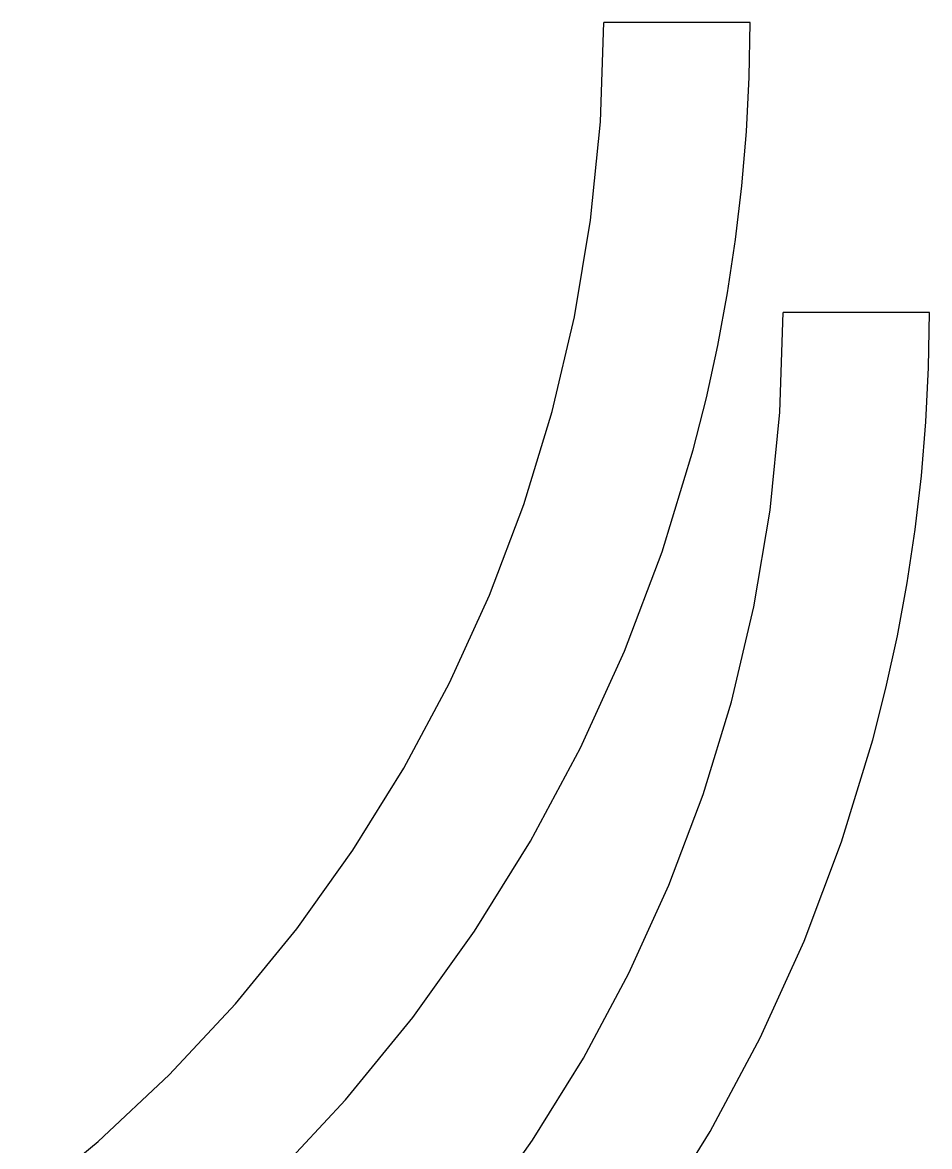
# Model space of a CAD drawing. Extents: x -180 to 1008, y 54 to 897.
# Drawn here: x 246.8 to 324.3, y 491.8 to 587.9 of the extents above; entities that cross this region are included whole.
import ezdxf

# ---------------------------------------------------------------- set-up
doc = ezdxf.new("R2010")
doc.units = 0

msp = doc.modelspace()

# ---------------------------------------------------------------- linework, layer by layer
at = {"layer": 'Visible'}
for p, q in [((296.212074, 579.444672), (296.49462, 587.941122)), ((308.995876, 587.940673), (296.494329, 587.940673)), ((308.916737, 583.26368), (308.994606, 587.941123)), ((308.684359, 578.611687), (308.916737, 583.26368)), ((295.373374, 571.052546), (296.212074, 579.444672)), ((308.299311, 573.988333), (308.684359, 578.611687)), ((307.763434, 569.396803), (308.299311, 573.988333)), ((293.99193, 562.787968), (295.373374, 571.052546)), ((307.078568, 564.840287), (307.763434, 569.396803)), ((306.246554, 560.321972), (307.078568, 564.840287)), ((292.081152, 554.674164), (293.99193, 562.787968)), ((311.55384, 554.636554), (311.836386, 563.133005)), ((324.336398, 563.133105), (311.837497, 563.133105)), ((324.258504, 558.455562), (324.336372, 563.133005)), ((305.269233, 555.845047), (306.246554, 560.321972)), ((324.026125, 553.803568), (324.258504, 558.455562)), ((304.148445, 551.412698), (305.269233, 555.845047)), ((289.654449, 546.73436), (292.081152, 554.674164)), ((310.715142, 546.244426), (311.55384, 554.636554)), ((323.641078, 549.180213), (324.026125, 553.803568)), ((301.483829, 542.694482), (304.148445, 551.412698)), ((323.105201, 544.588683), (323.641078, 549.180213)), ((286.725229, 538.991782), (289.654449, 546.73436)), ((309.333699, 537.979847), (310.715142, 546.244426)), ((322.420335, 540.032166), (323.105201, 544.588683)), ((298.267432, 534.192827), (301.483829, 542.694482)), ((321.588322, 535.513851), (322.420335, 540.032166)), ((283.306903, 531.469655), (286.725229, 538.991782)), ((307.422921, 529.866042), (309.333699, 537.979847)), ((320.611001, 531.036924), (321.588322, 535.513851)), ((294.513976, 525.933236), (298.267432, 534.192827)), ((279.41288, 524.191204), (283.306903, 531.469655)), ((319.490213, 526.604575), (320.611001, 531.036924)), ((304.996218, 521.926237), (307.422921, 529.866042)), ((290.238185, 517.941212), (294.513976, 525.933236)), ((316.825598, 517.886358), (319.490213, 526.604575)), ((275.056568, 517.179656), (279.41288, 524.191204)), ((302.066998, 514.183657), (304.996218, 521.926237)), ((270.251377, 510.458235), (275.056568, 517.179656)), ((285.454784, 510.242256), (290.238185, 517.941212)), ((313.6092, 509.384702), (316.825598, 517.886358)), ((298.648672, 506.661529), (302.066998, 514.183657)), ((265.010717, 504.050168), (270.251377, 510.458235)), ((280.178496, 502.861873), (285.454784, 510.242256)), ((309.855744, 501.12511), (313.6092, 509.384702)), ((294.754649, 499.383077), (298.648672, 506.661529)), ((259.347997, 497.978679), (265.010717, 504.050168)), ((274.424046, 495.825563), (280.178496, 502.861873)), ((305.579953, 493.133085), (309.855744, 501.12511)), ((290.398337, 492.371527), (294.754649, 499.383077)), ((253.276626, 492.266995), (259.347997, 497.978679)), ((268.206157, 489.158831), (274.424046, 495.825563)), ((300.796551, 485.434128), (305.579953, 493.133085)), ((246.810013, 486.938341), (253.276626, 492.266995)), ((285.593146, 485.650105), (290.398337, 492.371527))]:
    msp.add_line(p, q, dxfattribs=at)

doc.saveas('drawing.dxf')
